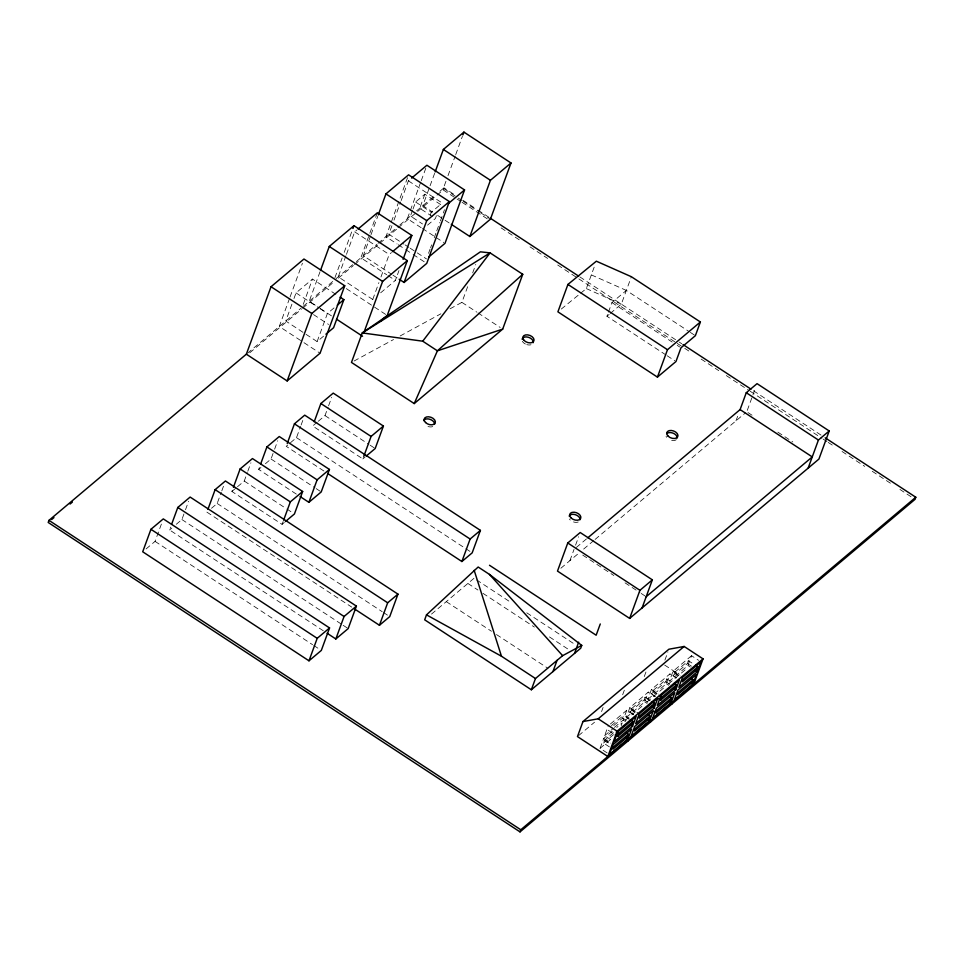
<?xml version="1.0" encoding="UTF-8"?>
<svg xmlns="http://www.w3.org/2000/svg" width="964" height="964" viewBox="0 0 964 964"><rect width="100%" height="100%" fill="white"/><g stroke="black" fill="none" stroke-linecap="round" stroke-linejoin="round"><path stroke-width="0.72" stroke-dasharray="4.82 3.62" d="M146.082 548.938L155.059 541.382L161.747 523.115M323.326 630.781L169.568 529.947L170.592 527.127M176.304 524.271L181.907 519.548L184.992 511.125M185.51 509.715L188.595 501.28M289.562 298.37L279.271 326.471L302.756 341.871M290.068 296.96L302.419 263.232M211.478 508.281L217.189 503.473L221.298 492.23M221.816 490.821L224.383 483.795M291.923 304.154L285.754 321.024L317.12 341.593L323.711 336.05M293.984 298.539L296.032 292.911L312.493 279.054L336.34 294.695M284.332 522.476L282.091 524.368L231.89 491.447L232.927 488.64M303.238 304.359L312.493 279.054M320.024 271.752L309.227 301.262L319.144 307.769M237.506 486.724L244.241 481.048L247.326 472.625M247.832 471.215L250.917 462.78M296.322 494.086L258.677 469.408L260.22 465.19M334.942 277.668L342.136 257.99M344.196 252.375L352.932 228.48M265.413 463.732L271.029 459.009L274.113 450.574M274.62 449.176L277.716 440.741M345.943 255.761L338.231 276.837L372.743 299.467L375.008 297.563M346.462 254.351L354.692 231.866L356.957 229.962M317.12 341.593L327.411 313.493L335.086 307.022M377.322 212.815L360.861 257.786L386.745 274.764M323.856 470.986L286.212 446.308L296.502 437.644L300.611 426.401M301.13 424.991L303.178 419.376M370.513 236.047L363.32 255.725L391.746 274.366M371.032 234.638L377.719 216.37M407.555 177.653L385.949 236.674L397.072 243.964M282.091 524.368L283.115 521.548M391.926 225.805L388.841 234.24L403.904 244.109M393.987 220.178L400.675 201.91M401.193 200.512L408.387 180.834L410.568 179.003M318.265 421.28L325.001 415.604L328.085 407.182M328.603 405.772L331.688 397.337M372.743 299.467L378.912 282.609M380.973 276.981L389.203 254.496L391.468 252.592M420.738 182.112L407.362 218.647L421.16 227.697M421.244 180.702L426.389 166.652M412.508 210.429L410.447 216.044L422.521 223.961M413.026 209.019L415.592 201.994L424.847 194.198L440.536 204.488L439.512 207.296M424.847 194.198L419.714 208.248L432.981 216.96M380.659 292.803L395.373 280.416L398.976 270.583M434.631 173.327L422.798 205.657L432.703 212.152M430.245 215.093L431.282 212.285L440.536 204.488M445.946 181.304L443.368 188.329L456.996 197.271M447.995 175.689L455.201 156.011M455.719 154.602L462.395 136.334M398.289 227.745L443.211 189.932L443.982 187.823L455.297 195.246M436.427 215.731L435.391 218.539L426.136 226.335M428.546 253.303L430.089 249.086M430.607 247.676L431.631 244.868M434.21 237.843L436.258 232.216M436.776 230.818L439.861 222.383M440.379 220.973L444.488 209.73M317.144 422.22L312.661 426.004L362.85 458.924L363.874 456.105M450.068 308.793L461.901 302.359L468.07 285.525M472.685 272.884L475.77 264.461M580.641 293.237L586.329 288.598L594.848 265.305M665.919 354.933L606.934 316.264L607.947 313.517M608.441 312.143L611.947 302.563L626.359 290.429L689.091 331.58M610.26 313.457L621.334 304.142L631.372 276.728M569.917 560.638L574.026 549.396M575.568 545.178L578.653 536.743M601.572 711.565L603.078 707.468M607.139 752.932L600.09 748.305L603.681 738.472L612.405 731.134M610.513 739.533L604.633 735.677L608.236 725.844M609.405 746.895L603.524 743.039L604.561 740.231L614.526 731.833M622.672 694.743L624.672 689.284M613.755 725.555L622.624 718.096L623.648 715.276L629.528 719.144M621.178 725.687L622.202 722.88L616.755 727.471M614.429 727.422L623.154 720.084L626.745 710.251L636.156 716.421M628.588 719.036L626.239 717.493L629.829 707.648L648.35 692.068L655.412 696.695M735.978 420.834L738.557 413.809M633.348 714.348L629.817 712.034L630.854 709.215L645.253 697.093L651.134 700.949M644.277 676.559L646.278 671.101M747.281 410.351L752.426 396.3M752.932 394.891L754.993 389.275M629.817 712.034L644.217 699.9L645.253 697.093M626.239 717.493L644.747 701.9L648.35 692.068M650.194 700.852L647.832 699.31L651.435 689.465L669.956 673.884L675.836 677.74M654.954 696.165L651.423 693.839L652.447 691.031L666.847 678.909L671.559 681.994M664.907 660.135L667.907 651.941M651.423 693.839L665.823 681.717L666.847 678.909M647.832 699.31L666.353 683.717L669.956 673.884M691.549 655.701L673.041 671.281L669.438 681.114L687.959 665.534L691.549 655.701L698.611 660.328M676.547 677.969L673.029 675.656L674.053 672.848L688.453 660.726L693.164 663.81M673.029 675.656L687.428 663.533L688.453 660.726M247.495 353.234L301.117 308.094M303.214 306.323L333.906 280.476M336.075 278.656L355.21 262.557M356.343 261.593L376.9 244.29M378.033 243.338L398.65 225.986M399.735 225.07L412.508 214.309M416.617 210.851L435.367 195.065M439.946 191.221L443.982 187.823M249.736 352.8L301.551 309.179M302.708 308.203L333.797 282.03M338.412 278.15L353.378 265.546M354.535 264.582L378.719 244.217M379.864 243.253L397.144 228.709M169.568 529.947L171.809 528.055M231.89 491.447L236.385 487.663M258.677 469.408L260.931 467.516M362.85 458.924L365.091 457.032M606.934 316.264L609.152 314.397M431.511 614.08L474.059 578.255M576.315 547.468L586.63 538.792M560.879 568.242L579.075 552.926M583.654 549.07L593.969 540.382M595.113 539.418L745.69 412.664M578.605 735.616L594.523 722.217M610.405 724L626.745 710.251M611.465 725.543L623.648 715.276M604.633 735.677L613.345 728.338M625.287 720.289L643.807 704.696M646.892 702.093L665.401 686.513M668.498 683.91L687.007 668.329M603.524 743.039L613.502 734.64M600.09 748.305L612.068 738.219M561.313 309.046L579.509 294.177M354.101 361.006L393.541 339.545M400.12 335.978L440.873 313.806M591.342 274.897L626.359 290.429M586.329 288.598L621.334 304.142M690.357 332.399L695.369 335.701M462.853 200.199L476.686 209.272M477.939 210.092L489.266 217.515M579.834 276.909L677.969 341.268M679.222 342.099L681.741 343.75M753.474 390.782L821.424 435.354M458.237 198.078L461.949 200.512M463.19 201.331L479.289 211.887M480.518 212.695L490.423 219.19M443.211 189.932L455.791 198.186M457.044 199.006L460.816 201.476M462.081 202.307L488.507 219.635M501.087 227.89L519.957 240.265M530.019 246.868L547.636 258.412M557.698 265.016L675.969 342.582M677.234 343.401L683.524 347.534M684.777 348.353L691.067 352.475M701.141 359.078L718.746 370.634M726.302 375.586L748.944 390.432M750.209 391.264L821.918 438.295M823.184 439.114L826.955 441.596M828.209 442.416L833.245 445.717M842.054 451.489L864.696 466.347M872.251 471.3L891.122 483.675M899.93 489.447L915.029 499.352M611.947 302.563L672.185 342.063M677.21 345.353L679.716 346.992M408.387 180.834L443.524 203.874M667.172 355.764L674.704 360.693M748.004 412.568L754.234 416.653M777.864 432.149L792.794 441.946M437.656 215.394L443.85 219.455M445.091 220.274L451.285 224.335M415.592 201.994L431.282 212.285M422.425 228.528L434.969 236.746M436.222 237.578L443.753 242.506M405.157 244.928L408.929 247.399M410.182 248.23L426.486 258.918M398.313 244.772L404.482 248.833M405.724 249.64L411.905 253.689M413.134 254.508L424.256 261.798M354.692 231.866L389.203 254.496M461.901 302.359L476.734 312.083M477.963 312.902L500.208 327.483M392.975 275.174L397.927 278.415M387.974 275.571L395.373 280.416M346.317 288.61L387.239 315.457M320.385 308.588L331.544 315.903M296.032 292.911L318.626 307.733M319.879 308.552L327.411 313.493M313.505 314.577L328.567 324.446M303.985 342.69L320.06 353.222M582.738 555.107L613.839 575.496M625.034 582.846L639.963 592.631M641.205 593.45L644.94 595.897M325.001 415.604L368.923 444.416M370.176 445.235L375.189 448.525M687.428 663.533L692.128 666.618M687.959 665.534L690.308 667.076M664.63 665.027L679.198 674.595M673.041 671.281L680.102 675.909M674.053 672.848L678.752 675.933M296.502 437.644L472.179 552.854M665.823 681.717L670.534 684.802M666.353 683.717L668.703 685.259M651.435 689.465L658.496 694.092M652.447 691.031L657.159 694.116M476.565 579.906L511.703 602.946M526.766 612.815L575.701 644.916M467.889 583.449L477.927 590.028M482.952 593.33L534.393 627.07M549.456 636.939L568.278 649.29M644.217 699.9L647.748 702.226M644.747 701.9L647.109 703.443M271.029 459.009L314.939 487.808M316.204 488.64L321.217 491.929M629.829 707.648L638.072 713.059M630.854 709.215L635.553 712.3M446.284 601.632L491.459 631.263M496.484 634.553L547.926 668.293M622.624 718.096L626.154 720.409M623.154 720.084L625.503 721.626M244.241 481.048L285.645 508.209M286.898 509.028L291.923 512.33M608.212 730.218L615.273 734.845M603.681 738.472L610.742 743.099M604.561 740.231L610.441 744.088M217.189 503.473L382.178 611.67M383.431 612.489L388.468 615.791M206.898 512.125L351.74 607.115M181.907 519.548L341.931 624.491M343.172 625.311L348.173 628.588M155.059 541.382L312.577 644.687M313.818 645.506L318.819 648.784M676.282 439.68A5.832 3.723 20.1 0 1 669.823 439.897M666.558 437.294A5.832 3.723 20.1 0 1 666.076 436.246M432.728 426.57A5.832 3.723 20.1 0 1 425.895 425.51M530.971 344.751A5.832 3.723 20.1 0 1 526.79 344.594M525.38 344.015A5.832 3.723 20.1 0 1 522.404 341.268M578.231 521.994A5.832 3.723 20.1 0 1 571.399 520.934M570.278 520.042A5.832 3.723 20.1 0 1 569.459 519.042"/><path stroke-width="1.45" d="M246.35 354.186L287.139 380.937L320.06 353.222L344.738 285.766L303.961 259.015L271.041 286.73L246.35 354.186L48.971 520.355L48.2 522.464L520.018 831.884L915.029 499.352L915.8 497.243L825.196 437.825M150.938 529.296L142.708 551.782L308.986 660.81L321.325 650.423L329.555 627.938L163.29 518.897L150.938 529.296L317.204 638.325L329.555 627.938M171.616 524.32L177.798 507.462L190.137 497.063L356.403 606.103L348.173 628.588L335.834 638.975L327.085 633.24M207.935 509.317L215.129 489.64L225.419 480.988L397.963 594.137L389.733 616.623L379.442 625.274L354.258 608.766M233.433 487.23L240.12 468.962L252.46 458.563L302.66 491.483L294.43 513.969L285.452 521.524M320.53 270.342L329.278 246.459L353.969 225.672L407.302 260.642L387.239 315.457L380.503 321.12M287.139 380.937L311.818 313.481L344.738 285.766M260.738 463.78L266.908 446.922L279.259 436.523L329.447 469.444L321.217 491.929L308.878 502.316L300.093 496.556M352.932 228.48L353.969 225.672M287.236 443.488L294.442 423.823L304.72 415.159L480.409 530.369L472.179 552.854L461.889 561.518L327.615 473.457M340.099 297.165L343.871 299.635L333.58 327.736L325.904 334.207M378.237 214.972L385.949 193.885L408.579 174.833L449.357 201.584L426.727 263.413L404.097 282.464L399.156 279.223M314.204 421.786L320.879 403.518L333.231 393.119L383.419 426.04L375.189 448.525L366.212 456.08M283.633 520.15L290.321 501.883L302.66 491.483M363.585 333.423L382.612 281.428L407.302 260.642M308.878 502.316L317.108 479.831L329.447 469.444M403.085 259.34L411.833 235.445L377.322 212.815L358.09 229.01M435.138 171.929L443.368 149.444L463.937 132.116L511.004 162.976L490.423 219.19L469.854 236.505L451.285 224.335M404.097 282.464L426.727 220.636L449.357 201.584M462.913 134.924L463.937 132.116M363.874 456.105L371.08 436.439L383.419 426.04M411.652 178.087L426.907 165.242L464.552 189.932L445.007 243.338L428.667 257.087M308.986 660.81L317.204 638.325M469.854 236.505L490.423 180.292L511.004 162.976M335.834 638.975L344.064 616.49L356.403 606.103M379.442 625.274L387.673 602.789L397.963 594.137M502.69 329.11L522.741 274.294L490.074 252.881L480.397 251.833L362.271 332.917L351.474 362.428L414.219 403.579L502.69 329.11L437.415 350.824L414.219 403.579M426.498 614.863L424.678 619.816L531.345 689.766L580.726 648.206L581.75 645.398L489.447 574.399L478.168 567.013L426.498 614.863L501.461 656.231L535.466 678.523L562.627 655.665L581.75 645.398M461.889 561.518L470.119 539.033L480.409 530.369M567.929 284.428L557.903 311.83L657.436 377.105L675.957 361.524L680.97 347.823L695.369 335.701L700.382 321.988L631.372 276.728L596.355 261.196L567.929 284.428L667.474 349.703L700.382 321.988M642.072 607.959L652.351 579.846L580.195 532.526L567.772 542.985L557.493 571.098L629.649 618.406L818.918 459.069L829.209 430.968L757.053 383.648L746.269 392.722L740.099 409.592L587.775 537.828M531.345 689.766L535.466 678.523M657.436 377.105L667.474 349.703M552.95 671.583L557.059 660.34M574.544 653.399L578.665 642.157M520.018 831.884L520.789 829.775L915.8 497.243M600.271 623.973L596.15 635.216L489.495 565.266M582.967 721.554L577.472 736.58L607.838 756.499L617.093 731.194L703.033 658.858L684.139 646.458L668.908 649.218L582.967 721.554L598.198 718.807L684.139 646.458M629.649 618.406L639.927 590.305L652.351 579.846M615.273 734.845L617.635 736.388L618.659 733.58L633.059 721.458L630.709 719.915M628.371 734.279L627.335 737.086L612.935 749.209L613.972 746.401L628.371 734.279L626.022 732.736M633.059 721.458L632.035 724.265L617.635 736.388M628.01 738.894L631.613 729.049L613.092 744.642L609.501 754.475L628.01 738.894L625.66 737.352M632.565 726.266L636.156 716.421L617.647 732.013L614.044 741.846L632.565 726.266L630.203 724.723M628.058 740.93L628.829 738.822M649.965 716.095L648.941 718.903L634.541 731.025L635.565 728.218L649.965 716.095L647.615 714.553M654.664 703.262L653.628 706.082L639.228 718.204L640.265 715.396L654.664 703.262L652.303 701.72M649.616 720.711L653.218 710.866L634.698 726.458L631.095 736.291L649.616 720.711L647.266 719.168M654.158 708.07L657.761 698.237L639.24 713.83L635.65 723.663L654.158 708.07L651.809 706.528M650.411 722.108L651.182 720M653.785 711.299L656.147 712.842L657.171 710.034L671.571 697.912L669.221 696.37M658.484 698.478L660.834 700.021L661.858 697.201L676.258 685.079L673.908 683.536M671.571 697.912L670.546 700.72L656.147 712.842M676.258 685.079L675.234 687.898L660.834 700.021M671.221 702.515L674.812 692.682L656.303 708.275L652.7 718.108L671.221 702.515L668.859 700.973M675.764 689.887L679.367 680.054L660.846 695.634L657.243 705.479L675.764 689.887L673.414 688.344M671.715 704.178L672.486 702.081M693.176 679.716L692.152 682.536L677.74 694.658L678.776 691.851L693.176 679.716L690.827 678.174M697.864 666.895L696.839 669.703L682.44 681.825L683.464 679.018L697.864 666.895L695.514 665.353M692.815 684.332L696.418 674.499L677.909 690.079L674.306 699.924L692.815 684.332L690.465 682.789M697.37 671.703L700.961 661.87L682.452 677.451L678.849 687.296L697.37 671.703L695.008 670.161M693.779 684.151L703.033 658.858M808.133 468.155L818.424 440.042L829.209 430.968M422.726 341.196L490.074 252.881L362.271 332.917L422.726 341.196L437.415 350.824L522.741 274.294M51.658 519.548L53.96 517.608M70.083 504.039L72.384 502.099M448.212 203.681L464.552 189.932M392.589 251.64L411.833 235.445M337.279 305.178L343.871 299.635M646.181 596.716L812.254 456.912L740.099 409.592M443.368 149.444L490.423 180.292M490.519 218.346L578.569 276.09M683.006 344.57L750.956 389.131M746.269 392.722L818.424 440.042M385.949 193.885L426.727 220.636M329.278 246.459L382.612 281.428M336.508 319.156L362.548 336.243M271.041 286.73L311.818 313.481M567.772 542.985L639.927 590.305M320.879 403.518L371.08 436.439M294.442 423.823L470.119 539.033M659.509 695.659L661.858 697.201M266.908 446.922L317.108 479.831M240.12 468.962L290.321 501.883M598.198 718.807L617.093 731.194M616.309 732.038L618.659 733.58M215.129 489.64L387.673 602.789M177.798 507.462L344.064 616.49M48.971 520.355L520.789 829.775M489.447 574.399L562.627 655.665M474.192 570.363L501.461 656.231M423.63 420.605A5.832 3.723 20.1 0 1 430.028 419.328A5.832 3.723 20.1 0 1 434.595 424.293M569.134 516.029A5.832 3.723 20.1 0 1 575.532 514.752A5.832 3.723 20.1 0 1 580.099 519.704M666.871 433.511A5.832 3.723 20.1 0 1 673.342 433.282A5.832 3.723 20.1 0 1 677.198 437.969M522.09 339.22A5.832 3.723 20.1 0 1 528.513 337.304A5.832 3.723 20.1 0 1 533.212 342.69M425.546 422.521A5.832 3.723 20.1 0 0 435.089 423.112A5.832 3.723 20.1 0 0 428.606 416.785A5.832 3.723 20.1 0 0 425.546 422.521M668.148 436.198A5.832 3.723 20.1 0 0 677.692 436.788A5.832 3.723 20.1 0 0 671.209 430.462A5.832 3.723 20.1 0 0 668.148 436.198M571.049 517.933A5.832 3.723 20.1 0 0 580.593 518.536A5.832 3.723 20.1 0 0 574.11 512.209A5.832 3.723 20.1 0 0 571.049 517.933M523.874 340.196A5.832 3.723 20.1 0 0 533.574 341.461A5.832 3.723 20.1 0 0 527.814 334.882A5.832 3.723 20.1 0 0 523.874 340.196"/></g></svg>
